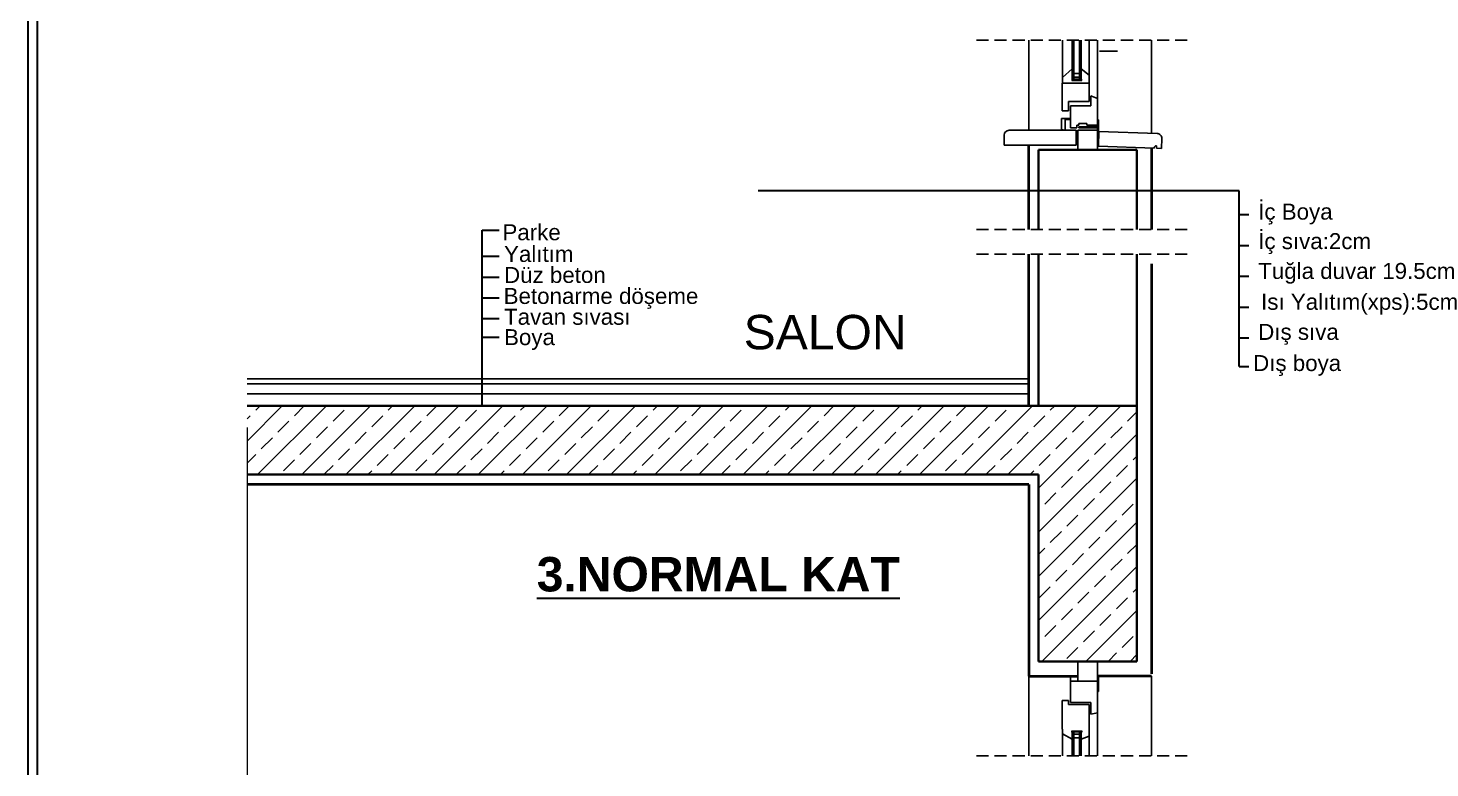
# Model space of a CAD drawing. Extents: x 386248 to 427517, y 4539405 to 4542296.
# Drawn here: x 417240 to 417980, y 4541434 to 4541825 of the extents above; entities that cross this region are included whole.
import ezdxf

# ---------------------------------------------------------------- set-up
doc = ezdxf.new("R2010")
doc.units = 0
doc.linetypes.add('HIDDEN', pattern=[9.525, 6.35, -3.175])
for name, color, linetype, lineweight in [('4', 1, 'Continuous', 18), ('CATI_', 232, 'Continuous', 20), ('DUVAR', 4, 'Continuous', 35), ('kolon', 1, 'Continuous', 40), ('YAZILAR', 1, 'Continuous', 30), ('yazı', 113, 'Continuous', 30)]:
    doc.layers.add(name, color=color, linetype=linetype, lineweight=lineweight)
for name, color, linetype in [('5', 1, 'Continuous'), ('9', 9, 'Continuous'), ('CAM', 7, 'Continuous'), ('IZOLAS', 13, 'Continuous'), ('OLÇÜ', 4, 'Continuous'), ('SıLıK', 245, 'Continuous'), ('Tarama', 7, 'Continuous')]:
    doc.layers.add(name, color=color, linetype=linetype)
doc.styles.get("Standard").update_dxf_attribs({"font": 'arial.ttf'})
doc.styles.add('STYLE1', font='')
doc.styles.get('STYLE1').set_extended_font_data('Arial Tur')

msp = doc.modelspace()

# ---------------------------------------------------------------- hatches: boundary and pattern name
at = {"layer": 'Tarama'}
h = msp.add_hatch(dxfattribs=at)
h.set_pattern_fill('ANSI33', color=256, scale=2.592, angle=360, style=0)
h.set_pattern_definition([(45, (-1694976.34, 2999021.317), (-11.63841193, 11.63841193), []), (45, (-1694964.701, 2999021.317), (-11.63841193, 11.63841193), [8.2296, -4.1148])])
h.paths.add_polyline_path([(417825.155, 4541490.523), (417773.315, 4541490.523), (417773.315, 4541589.019), (417355.929, 4541589.019), (417355.929, 4541625.307), (417825.155, 4541625.307), (417825.155, 4541583.835)])

# ---------------------------------------------------------------- linework, layer by layer
at = {"layer": '4'}
for p, q in [((417790.94, 4541796.841), (417796.124, 4541797.618)), ((417790.94, 4541797.618), (417796.124, 4541796.841)), ((417785.497, 4541776.882), (417785.497, 4541774.809)), ((417785.497, 4541776.882), (417785.497, 4541774.809)), ((417785.497, 4541776.882), (417790.163, 4541776.882)), ((417787.311, 4541776.364), (417788.089, 4541776.364)), ((417787.311, 4541776.364), (417788.089, 4541776.364)), ((417790.94, 4541453.198), (417796.124, 4541453.975)), ((417790.94, 4541453.975), (417796.124, 4541453.198))]:
    msp.add_line(p, q, dxfattribs=at)
for points in [[(417796.124, 4541797.618), (417790.94, 4541797.618), (417790.94, 4541796.841), (417796.124, 4541796.841)], [(417796.124, 4541453.198), (417790.94, 4541453.198), (417790.94, 4541453.975), (417796.124, 4541453.975)]]:
    msp.add_lwpolyline(points, close=True, dxfattribs=at)
msp.add_lwpolyline([(417785.497, 4541772.994), (417785.497, 4541771.05), (417787.311, 4541770.791), (417787.311, 4541776.364), (417788.089, 4541776.364)], dxfattribs=at)
msp.add_lwpolyline([(417785.497, 4541772.994), (417785.497, 4541771.05), (417787.311, 4541770.791), (417787.311, 4541776.364), (417788.089, 4541776.364)], dxfattribs=at)
at = {"layer": '5'}
for points in [[(417794.958, 4541800.573), (417791.847, 4541800.573), (417791.847, 4541799.277), (417792.495, 4541798.629), (417794.31, 4541798.629), (417794.958, 4541799.277)], [(417794.958, 4541450.243), (417791.847, 4541450.243), (417791.847, 4541451.539), (417792.495, 4541452.187), (417794.31, 4541452.187), (417794.958, 4541451.539)]]:
    msp.add_lwpolyline(points, close=True, dxfattribs=at)
at = {"layer": '9'}
for p, q in [((417785.886, 4541798.526), (417785.886, 4541818.115)), ((417800.012, 4541818.115), (417800.012, 4541799.796)), ((417804.419, 4541787.38), (417804.419, 4541818.115)), ((417804.419, 4541440.791), (417804.419, 4541464.732)), ((417785.886, 4541440.791), (417785.886, 4541453.587)), ((417800.012, 4541452.316), (417800.012, 4541440.791))]:
    msp.add_line(p, q, dxfattribs=at)
at = {"layer": 'CAM'}
for p, q in [((417791.07, 4541818.115), (417791.07, 4541797.618)), ((417791.847, 4541818.115), (417791.847, 4541797.618)), ((417794.958, 4541818.115), (417794.958, 4541797.618)), ((417795.735, 4541818.115), (417795.735, 4541797.618)), ((417791.07, 4541453.198), (417791.07, 4541440.791)), ((417791.847, 4541453.198), (417791.847, 4541440.791)), ((417794.958, 4541453.198), (417794.958, 4541440.791)), ((417795.735, 4541453.198), (417795.735, 4541440.791))]:
    msp.add_line(p, q, dxfattribs=at)
at = {"layer": 'CATI_', "linetype": 'HIDDEN', "ltscale": 70}
msp.add_line((417355.929, 4542280.7), (417355.929, 4539579.911), dxfattribs=at)
at = {"layer": 'DUVAR'}
for p, q in [((417773.315, 4541760.294), (417825.155, 4541760.294)), ((417773.315, 4541760.294), (417773.315, 4541718.321)), ((417825.155, 4541760.294), (417773.315, 4541760.294)), ((417825.155, 4541760.294), (417773.315, 4541760.294)), ((417825.155, 4541760.294), (417825.155, 4541718.321)), ((417773.315, 4541705.361), (417773.315, 4541625.307)), ((417825.155, 4541705.361), (417825.155, 4541625.307)), ((417773.315, 4541625.307), (417355.929, 4541625.307)), ((417817.379, 4541625.307), (417355.929, 4541625.307)), ((417825.155, 4541625.307), (417355.929, 4541625.307)), ((417773.315, 4541625.307), (417355.929, 4541625.307)), ((417817.379, 4541625.307), (417355.929, 4541625.307)), ((417825.155, 4541625.307), (417355.929, 4541625.307)), ((417773.315, 4541625.307), (417825.155, 4541625.307)), ((417825.155, 4541589.019), (417825.155, 4541625.307)), ((417825.155, 4541583.835), (417825.155, 4541620.123)), ((417825.155, 4541607.163), (417825.155, 4541490.523)), ((417773.315, 4541589.019), (417355.929, 4541589.019)), ((417773.315, 4541589.019), (417355.929, 4541589.019)), ((417773.315, 4541589.019), (417773.315, 4541490.523)), ((417773.315, 4541589.019), (417773.315, 4541490.523)), ((417773.315, 4541589.019), (417773.315, 4541490.523)), ((417825.155, 4541589.019), (417825.155, 4541490.523)), ((417825.155, 4541589.019), (417825.155, 4541490.523)), ((417773.315, 4541490.523), (417825.155, 4541490.523)), ((417773.315, 4541490.523), (417825.155, 4541490.523)), ((417773.315, 4541490.523), (417825.155, 4541490.523))]:
    msp.add_line(p, q, dxfattribs=at)
at = {"layer": 'IZOLAS'}
for p, q in [((417793.099, 4541770.662), (417757.763, 4541770.662)), ((417793.099, 4541770.662), (417793.099, 4541762.886)), ((417755.171, 4541762.886), (417755.171, 4541768.07)), ((417793.099, 4541762.886), (417755.171, 4541762.886)), ((417760.355, 4541762.886), (417762.947, 4541762.886)), ((417835.569, 4541762.506), (417835.524, 4541761.211)), ((417790.163, 4541478.859), (417790.163, 4541482.747))]:
    msp.add_line(p, q, dxfattribs=at)
msp.add_lwpolyline([(417834.229, 4541761.256), (417804.852, 4541762.228), (417805.123, 4541770), (417835.795, 4541768.982, -0.4142136), (417838.295, 4541766.301), (417838.115, 4541761.12), (417835.524, 4541761.211)], format="xyb", dxfattribs=at)
for centre, radius, start, end in [((417757.763, 4541768.07), 2.592, 90, 180), ((417835.524, 4541761.211), 1.296, 88, 178)]:
    msp.add_arc(centre, radius, start, end, dxfattribs=at)
at = {"layer": 'kolon'}
for p, q in [((417768.131, 4541718.321), (417768.131, 4541762.886)), ((417832.931, 4541761.299), (417832.931, 4541718.321)), ((417768.131, 4541625.307), (417768.131, 4541705.361)), ((417832.931, 4541700.177), (417832.931, 4541483.995)), ((417768.131, 4541583.835), (417355.929, 4541583.835)), ((417768.131, 4541583.835), (417355.929, 4541583.835)), ((417768.131, 4541583.835), (417768.131, 4541482.747)), ((417768.131, 4541482.747), (417794.051, 4541482.747)), ((417832.931, 4541482.747), (417804.419, 4541482.747))]:
    msp.add_line(p, q, dxfattribs=at)
at = {"layer": 'OLÇÜ'}
msp.add_line((417805.372, 4541812.346), (417814.858, 4541812.346), dxfattribs=at)
at = {"layer": 'SıLıK'}
for p, q in [((417768.131, 4541818.115), (417768.131, 4541770.662)), ((417832.931, 4541818.115), (417832.931, 4541769.077)), ((417768.131, 4541482.747), (417768.131, 4541440.791)), ((417832.931, 4541482.747), (417832.931, 4541440.791))]:
    msp.add_line(p, q, dxfattribs=at)
at = {"layer": 'Tarama', "linetype": 'HIDDEN'}
for p, q in [((417851.714, 4541818.115), (417738.872, 4541818.115)), ((417851.714, 4541718.321), (417738.872, 4541718.321)), ((417851.714, 4541705.361), (417738.872, 4541705.361)), ((417851.714, 4541440.791), (417738.872, 4541440.791))]:
    msp.add_line(p, q, dxfattribs=at)
at = {"layer": 'Tarama'}
for p, q in [((417791.07, 4541803.062), (417785.886, 4541798.526)), ((417785.886, 4541798.526), (417785.886, 4541795.545)), ((417800.012, 4541799.796), (417795.735, 4541803.062)), ((417800.012, 4541785.799), (417800.012, 4541799.796)), ((417786.433, 4541795.545), (417785.756, 4541795.545)), ((417785.756, 4541795.545), (417800.012, 4541795.545)), ((417785.756, 4541795.545), (417785.756, 4541780.874)), ((417789.126, 4541780.874), (417789.126, 4541785.799)), ((417789.126, 4541785.799), (417800.012, 4541785.799)), ((417790.163, 4541783.596), (417790.163, 4541771.958)), ((417790.163, 4541783.596), (417800.919, 4541783.596)), ((417800.919, 4541783.596), (417800.919, 4541788.916)), ((417800.919, 4541788.916), (417804.419, 4541787.38)), ((417804.419, 4541787.38), (417804.419, 4541783.596)), ((417804.419, 4541783.596), (417804.419, 4541773.383)), ((417790.163, 4541776.882), (417785.497, 4541776.882)), ((417785.497, 4541776.882), (417785.497, 4541771.05)), ((417785.756, 4541780.874), (417789.126, 4541780.874)), ((417787.311, 4541770.791), (417787.311, 4541776.364)), ((417787.311, 4541776.364), (417790.163, 4541776.364)), ((417785.497, 4541771.05), (417787.311, 4541770.791)), ((417790.163, 4541771.958), (417793.532, 4541771.958)), ((417793.532, 4541771.958), (417793.532, 4541773.383)), ((417793.532, 4541773.383), (417794.569, 4541773.383)), ((417804.419, 4541770.662), (417794.051, 4541770.662)), ((417794.051, 4541770.662), (417794.051, 4541760.294)), ((417794.569, 4541773.383), (417794.569, 4541774.264)), ((417794.569, 4541774.264), (417798.716, 4541774.264)), ((417804.419, 4541772.476), (417794.569, 4541772.476)), ((417794.569, 4541772.476), (417794.569, 4541771.958)), ((417794.569, 4541771.958), (417804.419, 4541771.958)), ((417798.716, 4541774.264), (417798.716, 4541773.383)), ((417798.716, 4541773.383), (417804.419, 4541773.383)), ((417804.419, 4541776.105), (417804.937, 4541776.105)), ((417804.419, 4541772.476), (417804.419, 4541773.383)), ((417804.419, 4541771.958), (417804.419, 4541770.662)), ((417804.419, 4541768.329), (417804.419, 4541770.662)), ((417804.419, 4541760.294), (417804.419, 4541770.662)), ((417804.937, 4541776.105), (417804.937, 4541768.329)), ((417804.937, 4541768.329), (417804.419, 4541768.329)), ((417794.051, 4541760.294), (417804.419, 4541760.294)), ((417768.131, 4541639.515), (417355.929, 4541639.515)), ((417355.929, 4541636.923), (417768.131, 4541636.923)), ((417768.131, 4541631.719), (417355.929, 4541631.719)), ((417804.419, 4541490.523), (417794.051, 4541490.523)), ((417794.051, 4541490.523), (417794.051, 4541480.155)), ((417804.419, 4541480.155), (417804.419, 4541490.523)), ((417804.937, 4541482.487), (417804.937, 4541482.747)), ((417804.937, 4541474.711), (417804.937, 4541482.487)), ((417804.419, 4541480.155), (417790.163, 4541480.155)), ((417790.163, 4541480.155), (417790.163, 4541468.827)), ((417804.419, 4541463.436), (417804.419, 4541480.155)), ((417804.419, 4541474.711), (417804.937, 4541474.711)), ((417789.126, 4541469.942), (417785.756, 4541469.942)), ((417785.756, 4541454.805), (417785.756, 4541469.942)), ((417789.126, 4541467.868), (417789.126, 4541469.942)), ((417800.012, 4541467.868), (417789.126, 4541467.868)), ((417800.919, 4541468.827), (417790.163, 4541468.827)), ((417800.012, 4541451.02), (417800.012, 4541467.868)), ((417800.919, 4541468.827), (417800.919, 4541462.659)), ((417800.919, 4541462.659), (417804.419, 4541463.436)), ((417785.886, 4541454.805), (417785.756, 4541454.805)), ((417785.886, 4541452.291), (417785.886, 4541454.805)), ((417785.886, 4541452.291), (417791.07, 4541449.569)), ((417791.07, 4541449.569), (417791.07, 4541453.198)), ((417800.012, 4541451.02), (417795.735, 4541449.569))]:
    msp.add_line(p, q, dxfattribs=at)
at = {"layer": 'YAZILAR', "color": 133, "ltscale": 5}
for points in [[(417240.403, 4542285.7), (418346.269, 4542285.7), (418346.269, 4539411.988), (417240.403, 4539411.988)], [(417245.403, 4542280.7), (418341.269, 4542280.7), (418341.269, 4539416.988), (417245.403, 4539416.988)]]:
    msp.add_lwpolyline(points, close=True, dxfattribs=at)
at = {"layer": 'yazı', "color": 3}
for p, q in [((417879.145, 4541738.662), (417625.363, 4541738.662)), ((417879.145, 4541646.093), (417879.145, 4541738.662)), ((417879.145, 4541726.162), (417884.145, 4541726.162)), ((417479.942, 4541718.032), (417488.942, 4541718.032)), ((417479.942, 4541625.307), (417479.942, 4541718.032)), ((417879.145, 4541709.912), (417884.145, 4541709.912)), ((417479.942, 4541704.27), (417488.942, 4541704.27)), ((417479.942, 4541693.194), (417488.942, 4541693.194)), ((417879.145, 4541693.662), (417884.145, 4541693.662)), ((417479.942, 4541682.203), (417488.942, 4541682.203)), ((417879.145, 4541677.412), (417884.145, 4541677.412)), ((417479.942, 4541671.467), (417488.942, 4541671.467)), ((417479.942, 4541661.454), (417488.942, 4541661.454)), ((417879.145, 4541661.162), (417884.145, 4541661.162)), ((417879.145, 4541646.093), (417884.145, 4541646.093))]:
    msp.add_line(p, q, dxfattribs=at)

# ---------------------------------------------------------------- texts
at = {"layer": 'yazı', "color": 3, "style": 'STYLE1'}
for s, p in [('İç Boya', (417889.145, 4541723.535)), ('Parke', (417490.591, 4541712.662)), ('İç sıva:2cm', (417889.145, 4541707.989)), ('Yalıtım', (417491.43, 4541701.224)), ('Düz beton', (417491.43, 4541690.141)), ('Tuğla duvar 19.5cm', (417889.145, 4541692.247)), ('Betonarme döşeme', (417491.223, 4541679.065)), ('Isı Yalıtım(xps):5cm', (417890.674, 4541675.977)), ('Tavan sıvası', (417491.43, 4541668.074)), ('Boya', (417491.43, 4541657.338)), ('Dış sıva', (417889.145, 4541660.109)), ('Dış boya', (417886.457, 4541643.675, 12.241))]:
    msp.add_text(s, height=8.424, dxfattribs=at).set_placement(p)
at = {"layer": 'yazı'}
msp.add_text('SALON', height=18.144, dxfattribs=at).set_placement((417617.805, 4541655.132))
at = {"layer": 'yazı', "insert": (417700.14, 4541545.601), "char_height": 18.144, "width": 1538.57643, "attachment_point": 3}
msp.add_mtext('{\\fArial|b1|i0|c162|p34;\\L3.NORMAL KAT}', dxfattribs=at)

doc.saveas('drawing.dxf')
